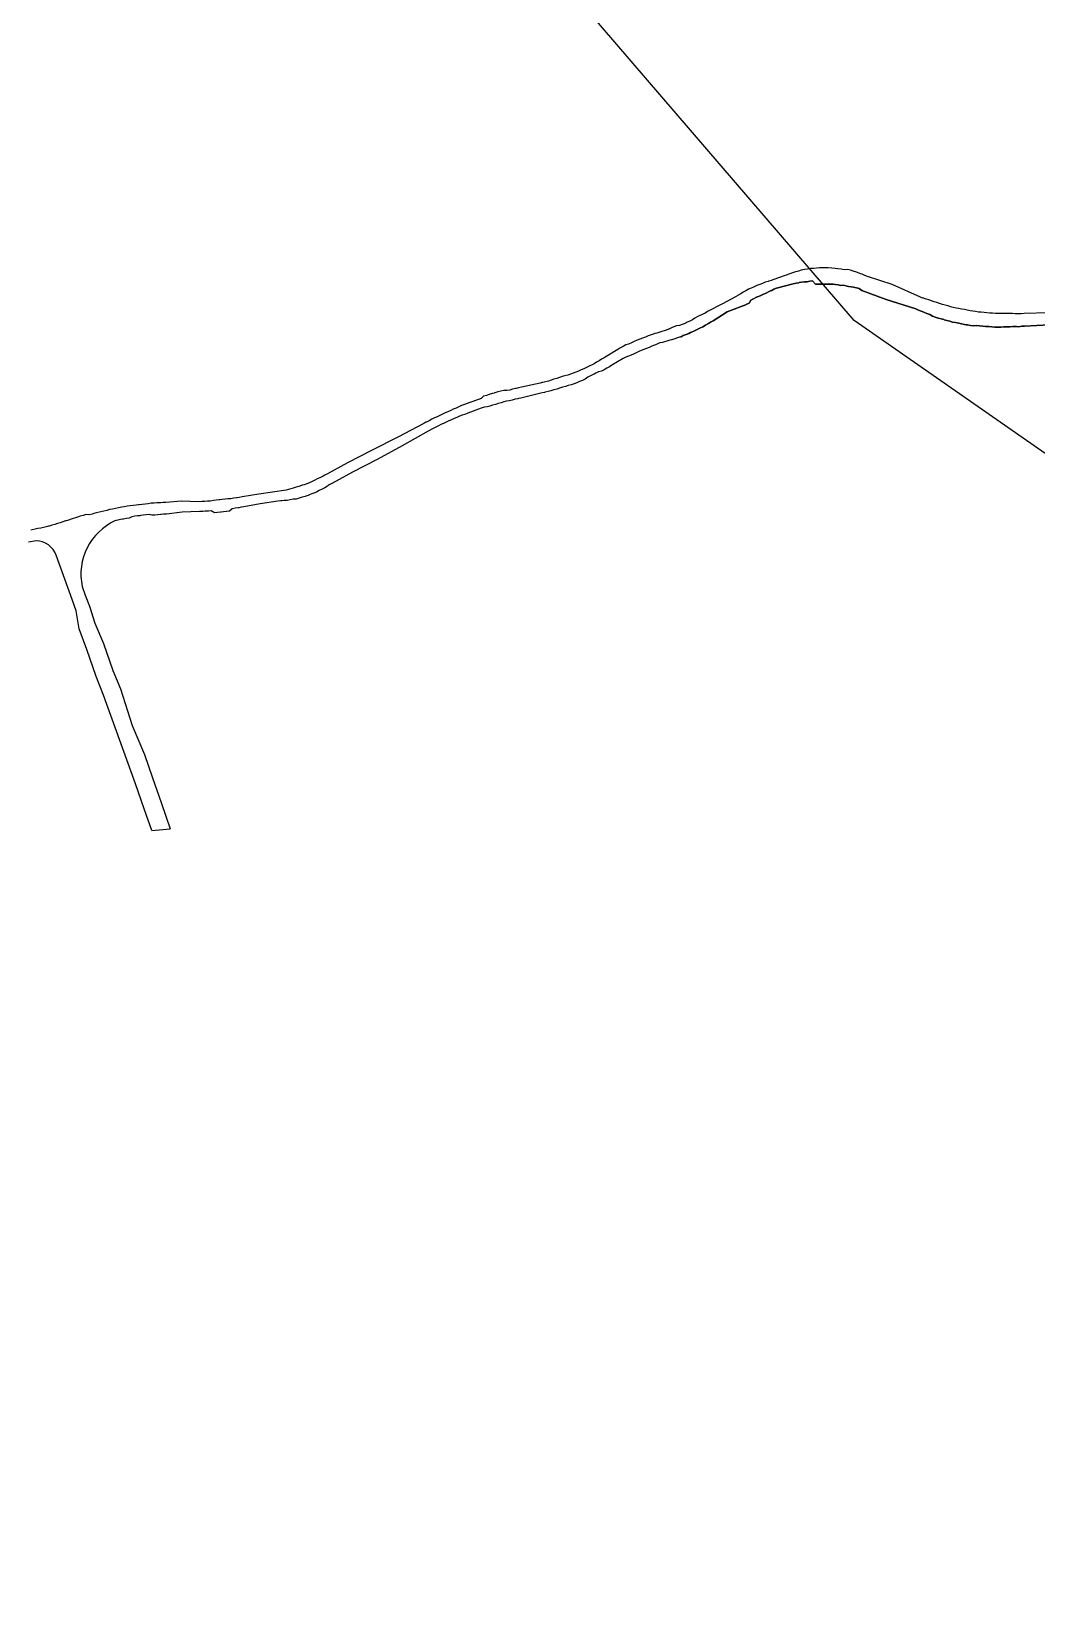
# Model space of a CAD drawing. Extents: x 543427 to 1094619, y 1843191 to 3687312.
# Drawn here: x 1093256 to 1093939, y 3684288 to 3685354 of the extents above; entities that cross this region are included whole.
import ezdxf

# ---------------------------------------------------------------- set-up
doc = ezdxf.new("R2010")
doc.units = 0
for name, color, linetype in [('GPMB', 7, 'Continuous'), ('Level 50', 7, 'Continuous'), ('SanNen', 7, 'Continuous'), ('Tuyen 6 Duongbao 3D', 7, 'Continuous')]:
    doc.layers.add(name, color=color, linetype=linetype)

# ---------------------------------------------------------------- blocks, each defined once
blk = doc.blocks.new('1')
at = {"layer": 'GPMB'}
for p, q in [((5481.571, 18422.414), (5481.551, 18422.409)), ((5481.571, 18422.414), (5481.551, 18422.409)), ((5481.592, 18422.419), (5481.571, 18422.414)), ((5481.592, 18422.419), (5481.571, 18422.414)), ((5481.612, 18422.423), (5481.592, 18422.419)), ((5481.612, 18422.423), (5481.592, 18422.419)), ((5481.633, 18422.426), (5481.612, 18422.423)), ((5481.633, 18422.426), (5481.612, 18422.423)), ((5481.654, 18422.427), (5481.633, 18422.426)), ((5481.654, 18422.427), (5481.633, 18422.426)), ((5481.675, 18422.429), (5481.654, 18422.427)), ((5481.675, 18422.429), (5481.654, 18422.427)), ((5481.695, 18422.43), (5481.675, 18422.429)), ((5481.695, 18422.43), (5481.675, 18422.429)), ((5481.716, 18422.431), (5481.695, 18422.43)), ((5481.716, 18422.431), (5481.695, 18422.43)), ((5481.737, 18422.43), (5481.716, 18422.431)), ((5481.737, 18422.43), (5481.716, 18422.431)), ((5481.754, 18422.43), (5481.737, 18422.43)), ((5481.754, 18422.43), (5481.737, 18422.43)), ((5481.779, 18422.429), (5481.754, 18422.43)), ((5481.754, 18422.43), (5481.754, 18422.43)), ((5481.779, 18422.429), (5481.754, 18422.43)), ((5481.754, 18422.43), (5481.754, 18422.43)), ((5481.8, 18422.427), (5481.779, 18422.429)), ((5481.8, 18422.427), (5481.779, 18422.429)), ((5481.82, 18422.425), (5481.8, 18422.427)), ((5481.82, 18422.425), (5481.8, 18422.427)), ((5481.841, 18422.422), (5481.82, 18422.425)), ((5481.841, 18422.422), (5481.82, 18422.425)), ((5481.862, 18422.418), (5481.841, 18422.422)), ((5481.862, 18422.418), (5481.841, 18422.422)), ((5481.884, 18422.419), (5481.862, 18422.418)), ((5481.884, 18422.419), (5481.862, 18422.418)), ((5481.904, 18422.414), (5481.884, 18422.419)), ((5481.904, 18422.414), (5481.884, 18422.419)), ((5481.924, 18422.409), (5481.904, 18422.414)), ((5481.924, 18422.409), (5481.904, 18422.414)), ((5481.269, 18422.31), (5481.25, 18422.302)), ((5481.269, 18422.31), (5481.25, 18422.302)), ((5481.288, 18422.318), (5481.269, 18422.31)), ((5481.288, 18422.318), (5481.269, 18422.31)), ((5481.307, 18422.325), (5481.288, 18422.318)), ((5481.307, 18422.325), (5481.288, 18422.318)), ((5481.326, 18422.333), (5481.307, 18422.325)), ((5481.326, 18422.333), (5481.307, 18422.325)), ((5481.346, 18422.339), (5481.326, 18422.333)), ((5481.346, 18422.339), (5481.326, 18422.333)), ((5481.351, 18422.341), (5481.346, 18422.339)), ((5481.351, 18422.341), (5481.346, 18422.339)), ((5481.365, 18422.346), (5481.351, 18422.341)), ((5481.365, 18422.346), (5481.351, 18422.341)), ((5481.384, 18422.352), (5481.365, 18422.346)), ((5481.384, 18422.352), (5481.365, 18422.346)), ((5481.493, 18422.39), (5481.384, 18422.352)), ((5481.493, 18422.39), (5481.384, 18422.352)), ((5481.403, 18422.293), (5481.515, 18422.323)), ((5481.403, 18422.293), (5481.515, 18422.323)), ((5481.515, 18422.323), (5481.403, 18422.293)), ((5481.512, 18422.397), (5481.493, 18422.39)), ((5481.512, 18422.397), (5481.493, 18422.39)), ((5481.531, 18422.403), (5481.512, 18422.397)), ((5481.531, 18422.403), (5481.512, 18422.397)), ((5481.515, 18422.323), (5481.535, 18422.327)), ((5481.515, 18422.323), (5481.535, 18422.327)), ((5481.535, 18422.327), (5481.515, 18422.323)), ((5481.534, 18422.404), (5481.531, 18422.403)), ((5481.534, 18422.404), (5481.531, 18422.403)), ((5481.551, 18422.409), (5481.534, 18422.404)), ((5481.551, 18422.409), (5481.534, 18422.404)), ((5481.535, 18422.327), (5481.554, 18422.33)), ((5481.535, 18422.327), (5481.554, 18422.33)), ((5481.554, 18422.33), (5481.535, 18422.327)), ((5481.554, 18422.33), (5481.557, 18422.331)), ((5481.554, 18422.33), (5481.557, 18422.331)), ((5481.557, 18422.331), (5481.554, 18422.33)), ((5481.557, 18422.331), (5481.573, 18422.333)), ((5481.557, 18422.331), (5481.573, 18422.333)), ((5481.573, 18422.333), (5481.557, 18422.331)), ((5481.573, 18422.333), (5481.592, 18422.335)), ((5481.573, 18422.333), (5481.592, 18422.335)), ((5481.592, 18422.335), (5481.573, 18422.333)), ((5481.592, 18422.335), (5481.61, 18422.337)), ((5481.592, 18422.335), (5481.61, 18422.337)), ((5481.61, 18422.337), (5481.592, 18422.335)), ((5481.61, 18422.337), (5481.628, 18422.34)), ((5481.61, 18422.337), (5481.628, 18422.34)), ((5481.628, 18422.34), (5481.61, 18422.337)), ((5481.628, 18422.34), (5481.646, 18422.343)), ((5481.628, 18422.34), (5481.646, 18422.343)), ((5481.646, 18422.343), (5481.628, 18422.34)), ((5481.646, 18422.343), (5481.667, 18422.319)), ((5481.646, 18422.343), (5481.667, 18422.319)), ((5481.667, 18422.319), (5481.646, 18422.343)), ((5481.667, 18422.319), (5481.684, 18422.32)), ((5481.667, 18422.319), (5481.684, 18422.32)), ((5481.684, 18422.32), (5481.667, 18422.319)), ((5481.684, 18422.32), (5481.701, 18422.321)), ((5481.684, 18422.32), (5481.701, 18422.321)), ((5481.701, 18422.321), (5481.684, 18422.32)), ((5481.701, 18422.321), (5481.718, 18422.321)), ((5481.701, 18422.321), (5481.718, 18422.321)), ((5481.718, 18422.321), (5481.701, 18422.321)), ((5481.718, 18422.321), (5481.736, 18422.321)), ((5481.718, 18422.321), (5481.736, 18422.321)), ((5481.736, 18422.321), (5481.718, 18422.321)), ((5481.736, 18422.321), (5481.75, 18422.321)), ((5481.736, 18422.321), (5481.75, 18422.321)), ((5481.75, 18422.321), (5481.736, 18422.321)), ((5481.75, 18422.321), (5481.753, 18422.321)), ((5481.75, 18422.321), (5481.753, 18422.321)), ((5481.753, 18422.321), (5481.75, 18422.321)), ((5481.753, 18422.321), (5481.77, 18422.32)), ((5481.753, 18422.321), (5481.77, 18422.32)), ((5481.77, 18422.32), (5481.753, 18422.321)), ((5481.77, 18422.32), (5481.787, 18422.319)), ((5481.77, 18422.32), (5481.787, 18422.319)), ((5481.787, 18422.319), (5481.77, 18422.32)), ((5481.787, 18422.319), (5481.804, 18422.317)), ((5481.787, 18422.319), (5481.804, 18422.317)), ((5481.804, 18422.317), (5481.787, 18422.319)), ((5481.804, 18422.317), (5481.822, 18422.315)), ((5481.804, 18422.317), (5481.822, 18422.315)), ((5481.822, 18422.315), (5481.804, 18422.317)), ((5481.822, 18422.315), (5481.839, 18422.312)), ((5481.822, 18422.315), (5481.839, 18422.312)), ((5481.839, 18422.312), (5481.822, 18422.315)), ((5481.839, 18422.312), (5481.857, 18422.314)), ((5481.839, 18422.312), (5481.857, 18422.314)), ((5481.857, 18422.314), (5481.839, 18422.312)), ((5481.857, 18422.314), (5481.874, 18422.309)), ((5481.857, 18422.314), (5481.874, 18422.309)), ((5481.874, 18422.309), (5481.857, 18422.314)), ((5481.874, 18422.309), (5481.891, 18422.305)), ((5481.874, 18422.309), (5481.891, 18422.305)), ((5481.891, 18422.305), (5481.874, 18422.309)), ((5481.945, 18422.402), (5481.924, 18422.409)), ((5481.945, 18422.402), (5481.924, 18422.409)), ((5481.965, 18422.395), (5481.945, 18422.402)), ((5481.965, 18422.395), (5481.945, 18422.402)), ((5481.974, 18422.391), (5481.965, 18422.395)), ((5481.974, 18422.391), (5481.965, 18422.395)), ((5481.984, 18422.387), (5481.974, 18422.391)), ((5481.984, 18422.387), (5481.974, 18422.391)), ((5482.002, 18422.38), (5481.984, 18422.387)), ((5482.002, 18422.38), (5481.984, 18422.387)), ((5482.021, 18422.372), (5482.002, 18422.38)), ((5482.021, 18422.372), (5482.002, 18422.38)), ((5482.189, 18422.318), (5482.021, 18422.372)), ((5482.189, 18422.318), (5482.021, 18422.372)), ((5482.381, 18422.231), (5482.189, 18422.318)), ((5482.381, 18422.231), (5482.189, 18422.318)), ((5481.124, 18422.235), (5481.035, 18422.187)), ((5481.124, 18422.235), (5481.035, 18422.187)), ((5481.139, 18422.243), (5481.124, 18422.235)), ((5481.139, 18422.243), (5481.124, 18422.235)), ((5481.141, 18422.245), (5481.139, 18422.243)), ((5481.141, 18422.245), (5481.139, 18422.243)), ((5481.159, 18422.255), (5481.141, 18422.245)), ((5481.159, 18422.255), (5481.141, 18422.245)), ((5481.177, 18422.265), (5481.159, 18422.255)), ((5481.177, 18422.265), (5481.159, 18422.255)), ((5481.195, 18422.275), (5481.177, 18422.265)), ((5481.195, 18422.275), (5481.177, 18422.265)), ((5481.213, 18422.285), (5481.195, 18422.275)), ((5481.213, 18422.285), (5481.195, 18422.275)), ((5481.231, 18422.294), (5481.213, 18422.285)), ((5481.231, 18422.294), (5481.213, 18422.285)), ((5481.217, 18422.192), (5481.228, 18422.212)), ((5481.217, 18422.192), (5481.228, 18422.212)), ((5481.228, 18422.212), (5481.217, 18422.192)), ((5481.228, 18422.212), (5481.245, 18422.221)), ((5481.228, 18422.212), (5481.245, 18422.221)), ((5481.245, 18422.221), (5481.228, 18422.212)), ((5481.242, 18422.298), (5481.231, 18422.294)), ((5481.242, 18422.298), (5481.231, 18422.294)), ((5481.25, 18422.302), (5481.242, 18422.298)), ((5481.25, 18422.302), (5481.242, 18422.298)), ((5481.245, 18422.221), (5481.262, 18422.229)), ((5481.245, 18422.221), (5481.262, 18422.229)), ((5481.262, 18422.229), (5481.245, 18422.221)), ((5481.262, 18422.229), (5481.272, 18422.233)), ((5481.262, 18422.229), (5481.272, 18422.233)), ((5481.272, 18422.233), (5481.262, 18422.229)), ((5481.272, 18422.233), (5481.279, 18422.237)), ((5481.272, 18422.233), (5481.279, 18422.237)), ((5481.279, 18422.237), (5481.272, 18422.233)), ((5481.279, 18422.237), (5481.297, 18422.244)), ((5481.279, 18422.237), (5481.297, 18422.244)), ((5481.297, 18422.244), (5481.279, 18422.237)), ((5481.297, 18422.244), (5481.314, 18422.252)), ((5481.297, 18422.244), (5481.314, 18422.252)), ((5481.314, 18422.252), (5481.297, 18422.244)), ((5481.314, 18422.252), (5481.331, 18422.26)), ((5481.314, 18422.252), (5481.331, 18422.26)), ((5481.331, 18422.26), (5481.314, 18422.252)), ((5481.331, 18422.26), (5481.349, 18422.268)), ((5481.331, 18422.26), (5481.349, 18422.268)), ((5481.349, 18422.268), (5481.331, 18422.26)), ((5481.349, 18422.268), (5481.367, 18422.276)), ((5481.349, 18422.268), (5481.367, 18422.276)), ((5481.367, 18422.276), (5481.349, 18422.268)), ((5481.367, 18422.276), (5481.371, 18422.278)), ((5481.367, 18422.276), (5481.371, 18422.278)), ((5481.371, 18422.278), (5481.367, 18422.276)), ((5481.371, 18422.278), (5481.385, 18422.285)), ((5481.371, 18422.278), (5481.385, 18422.285)), ((5481.385, 18422.285), (5481.371, 18422.278)), ((5481.385, 18422.285), (5481.403, 18422.293)), ((5481.385, 18422.285), (5481.403, 18422.293)), ((5481.403, 18422.293), (5481.385, 18422.285)), ((5481.891, 18422.305), (5481.909, 18422.302)), ((5481.891, 18422.305), (5481.909, 18422.302)), ((5481.909, 18422.302), (5481.891, 18422.305)), ((5481.909, 18422.302), (5481.926, 18422.299)), ((5481.909, 18422.302), (5481.926, 18422.299)), ((5481.926, 18422.299), (5481.909, 18422.302)), ((5481.926, 18422.299), (5481.935, 18422.298)), ((5481.926, 18422.299), (5481.935, 18422.298)), ((5481.935, 18422.298), (5481.926, 18422.299)), ((5481.935, 18422.298), (5481.945, 18422.295)), ((5481.935, 18422.298), (5481.945, 18422.295)), ((5481.945, 18422.295), (5481.935, 18422.298)), ((5481.945, 18422.295), (5481.965, 18422.29)), ((5481.945, 18422.295), (5481.965, 18422.29)), ((5481.965, 18422.29), (5481.945, 18422.295)), ((5481.965, 18422.29), (5481.981, 18422.278)), ((5481.965, 18422.29), (5481.981, 18422.278)), ((5481.981, 18422.278), (5481.965, 18422.29)), ((5481.981, 18422.278), (5482.147, 18422.217)), ((5481.981, 18422.278), (5482.147, 18422.217)), ((5482.147, 18422.217), (5481.981, 18422.278)), ((5482.147, 18422.217), (5482.348, 18422.152)), ((5482.147, 18422.217), (5482.348, 18422.152)), ((5482.348, 18422.152), (5482.147, 18422.217)), ((5482.396, 18422.226), (5482.381, 18422.231)), ((5482.396, 18422.226), (5482.381, 18422.231)), ((5482.4, 18422.225), (5482.396, 18422.226)), ((5482.4, 18422.225), (5482.396, 18422.226)), ((5482.418, 18422.219), (5482.4, 18422.225)), ((5482.418, 18422.219), (5482.4, 18422.225)), ((5482.437, 18422.213), (5482.418, 18422.219)), ((5482.437, 18422.213), (5482.418, 18422.219)), ((5482.455, 18422.206), (5482.437, 18422.213)), ((5482.455, 18422.206), (5482.437, 18422.213)), ((5482.473, 18422.199), (5482.455, 18422.206)), ((5482.473, 18422.199), (5482.455, 18422.206)), ((5480.864, 18422.099), (5480.847, 18422.09)), ((5480.864, 18422.099), (5480.847, 18422.09)), ((5480.881, 18422.107), (5480.864, 18422.099)), ((5480.881, 18422.107), (5480.864, 18422.099)), ((5480.899, 18422.115), (5480.881, 18422.107)), ((5480.899, 18422.115), (5480.881, 18422.107)), ((5480.903, 18422.117), (5480.899, 18422.115)), ((5480.903, 18422.117), (5480.899, 18422.115)), ((5480.917, 18422.123), (5480.903, 18422.117)), ((5480.917, 18422.123), (5480.903, 18422.117)), ((5480.933, 18422.135), (5480.917, 18422.123)), ((5480.933, 18422.135), (5480.917, 18422.123)), ((5481.035, 18422.187), (5480.933, 18422.135)), ((5481.035, 18422.187), (5480.933, 18422.135)), ((5480.971, 18422.072), (5481.068, 18422.132)), ((5480.971, 18422.072), (5481.068, 18422.132)), ((5481.068, 18422.132), (5480.971, 18422.072)), ((5481.068, 18422.132), (5481.163, 18422.169)), ((5481.068, 18422.132), (5481.163, 18422.169)), ((5481.163, 18422.169), (5481.068, 18422.132)), ((5481.163, 18422.169), (5481.18, 18422.175)), ((5481.163, 18422.169), (5481.18, 18422.175)), ((5481.18, 18422.175), (5481.163, 18422.169)), ((5481.18, 18422.175), (5481.182, 18422.176)), ((5481.18, 18422.175), (5481.182, 18422.176)), ((5481.182, 18422.176), (5481.18, 18422.175)), ((5481.182, 18422.176), (5481.2, 18422.184)), ((5481.182, 18422.176), (5481.2, 18422.184)), ((5481.2, 18422.184), (5481.182, 18422.176)), ((5481.2, 18422.184), (5481.217, 18422.192)), ((5481.2, 18422.184), (5481.217, 18422.192)), ((5481.217, 18422.192), (5481.2, 18422.184)), ((5482.348, 18422.152), (5482.362, 18422.146)), ((5482.348, 18422.152), (5482.362, 18422.146)), ((5482.362, 18422.146), (5482.348, 18422.152)), ((5482.362, 18422.146), (5482.366, 18422.144)), ((5482.362, 18422.146), (5482.366, 18422.144)), ((5482.366, 18422.144), (5482.362, 18422.146)), ((5482.366, 18422.144), (5482.385, 18422.136)), ((5482.366, 18422.144), (5482.385, 18422.136)), ((5482.385, 18422.136), (5482.366, 18422.144)), ((5482.385, 18422.136), (5482.404, 18422.129)), ((5482.385, 18422.136), (5482.404, 18422.129)), ((5482.404, 18422.129), (5482.385, 18422.136)), ((5482.404, 18422.129), (5482.424, 18422.121)), ((5482.404, 18422.129), (5482.424, 18422.121)), ((5482.424, 18422.121), (5482.404, 18422.129)), ((5482.424, 18422.121), (5482.443, 18422.114)), ((5482.424, 18422.121), (5482.443, 18422.114)), ((5482.443, 18422.114), (5482.424, 18422.121)), ((5482.443, 18422.114), (5482.461, 18422.103)), ((5482.443, 18422.114), (5482.461, 18422.103)), ((5482.461, 18422.103), (5482.443, 18422.114)), ((5482.461, 18422.103), (5482.48, 18422.097)), ((5482.461, 18422.103), (5482.48, 18422.097)), ((5482.48, 18422.097), (5482.461, 18422.103)), ((5482.492, 18422.195), (5482.473, 18422.199)), ((5482.492, 18422.195), (5482.473, 18422.199)), ((5482.48, 18422.097), (5482.5, 18422.09)), ((5482.48, 18422.097), (5482.5, 18422.09)), ((5482.5, 18422.09), (5482.48, 18422.097)), ((5482.51, 18422.189), (5482.492, 18422.195)), ((5482.51, 18422.189), (5482.492, 18422.195)), ((5482.529, 18422.183), (5482.51, 18422.189)), ((5482.529, 18422.183), (5482.51, 18422.189)), ((5482.547, 18422.178), (5482.529, 18422.183)), ((5482.547, 18422.178), (5482.529, 18422.183)), ((5482.566, 18422.172), (5482.547, 18422.178)), ((5482.566, 18422.172), (5482.547, 18422.178)), ((5482.568, 18422.172), (5482.566, 18422.172)), ((5482.568, 18422.172), (5482.566, 18422.172)), ((5482.584, 18422.167), (5482.568, 18422.172)), ((5482.584, 18422.167), (5482.568, 18422.172)), ((5482.603, 18422.162), (5482.584, 18422.167)), ((5482.603, 18422.162), (5482.584, 18422.167)), ((5482.622, 18422.158), (5482.603, 18422.162)), ((5482.622, 18422.158), (5482.603, 18422.162)), ((5482.641, 18422.155), (5482.622, 18422.158)), ((5482.641, 18422.155), (5482.622, 18422.158)), ((5482.66, 18422.151), (5482.641, 18422.155)), ((5482.66, 18422.151), (5482.641, 18422.155)), ((5482.679, 18422.147), (5482.66, 18422.151)), ((5482.679, 18422.147), (5482.66, 18422.151)), ((5482.698, 18422.143), (5482.679, 18422.147)), ((5482.698, 18422.143), (5482.679, 18422.147)), ((5482.708, 18422.141), (5482.698, 18422.143)), ((5482.708, 18422.141), (5482.698, 18422.143)), ((5482.717, 18422.14), (5482.708, 18422.141)), ((5482.717, 18422.14), (5482.708, 18422.141)), ((5482.736, 18422.137), (5482.717, 18422.14)), ((5482.736, 18422.137), (5482.717, 18422.14)), ((5482.755, 18422.134), (5482.736, 18422.137)), ((5482.755, 18422.134), (5482.736, 18422.137)), ((5482.774, 18422.131), (5482.755, 18422.134)), ((5482.774, 18422.131), (5482.755, 18422.134)), ((5482.793, 18422.129), (5482.774, 18422.131)), ((5482.793, 18422.129), (5482.774, 18422.131)), ((5482.812, 18422.127), (5482.793, 18422.129)), ((5482.812, 18422.127), (5482.793, 18422.129)), ((5482.83, 18422.125), (5482.812, 18422.127)), ((5482.83, 18422.125), (5482.812, 18422.127)), ((5482.831, 18422.125), (5482.83, 18422.125)), ((5482.831, 18422.125), (5482.83, 18422.125)), ((5482.851, 18422.123), (5482.831, 18422.125)), ((5482.851, 18422.123), (5482.831, 18422.125)), ((5482.87, 18422.122), (5482.851, 18422.123)), ((5482.87, 18422.122), (5482.851, 18422.123)), ((5482.889, 18422.121), (5482.87, 18422.122)), ((5482.889, 18422.121), (5482.87, 18422.122)), ((5482.908, 18422.12), (5482.889, 18422.121)), ((5482.908, 18422.12), (5482.889, 18422.121)), ((5482.928, 18422.12), (5482.908, 18422.12)), ((5482.928, 18422.12), (5482.908, 18422.12)), ((5482.947, 18422.121), (5482.928, 18422.12)), ((5482.947, 18422.121), (5482.928, 18422.12)), ((5482.966, 18422.121), (5482.947, 18422.121)), ((5482.966, 18422.121), (5482.947, 18422.121)), ((5482.986, 18422.121), (5482.966, 18422.121)), ((5482.986, 18422.121), (5482.966, 18422.121)), ((5483.005, 18422.12), (5482.986, 18422.121)), ((5483.005, 18422.12), (5482.986, 18422.121)), ((5483.024, 18422.119), (5483.005, 18422.12)), ((5483.024, 18422.119), (5483.005, 18422.12)), ((5483.029, 18422.119), (5483.024, 18422.119)), ((5483.029, 18422.119), (5483.024, 18422.119)), ((5483.044, 18422.119), (5483.029, 18422.119)), ((5483.044, 18422.119), (5483.029, 18422.119)), ((5483.064, 18422.119), (5483.044, 18422.119)), ((5483.064, 18422.119), (5483.044, 18422.119)), ((5483.084, 18422.12), (5483.064, 18422.119)), ((5483.084, 18422.12), (5483.064, 18422.119)), ((5483.251, 18422.126), (5483.084, 18422.12)), ((5483.251, 18422.126), (5483.084, 18422.12)), ((5480.59, 18421.988), (5480.576, 18421.984)), ((5480.59, 18421.988), (5480.576, 18421.984)), ((5480.609, 18421.993), (5480.59, 18421.988)), ((5480.609, 18421.993), (5480.59, 18421.988)), ((5480.652, 18422.008), (5480.609, 18421.993)), ((5480.652, 18422.008), (5480.609, 18421.993)), ((5480.669, 18422.015), (5480.652, 18422.008)), ((5480.669, 18422.015), (5480.652, 18422.008)), ((5480.67, 18422.015), (5480.669, 18422.015)), ((5480.67, 18422.015), (5480.669, 18422.015)), ((5480.688, 18422.023), (5480.67, 18422.015)), ((5480.688, 18422.023), (5480.67, 18422.015)), ((5480.706, 18422.03), (5480.688, 18422.023)), ((5480.706, 18422.03), (5480.688, 18422.023)), ((5480.724, 18422.036), (5480.706, 18422.03)), ((5480.724, 18422.036), (5480.706, 18422.03)), ((5480.743, 18422.04), (5480.724, 18422.036)), ((5480.743, 18422.04), (5480.724, 18422.036)), ((5480.761, 18422.047), (5480.743, 18422.04)), ((5480.761, 18422.047), (5480.743, 18422.04)), ((5480.779, 18422.054), (5480.761, 18422.047)), ((5480.779, 18422.054), (5480.761, 18422.047)), ((5480.789, 18422.058), (5480.779, 18422.054)), ((5480.789, 18422.058), (5480.779, 18422.054)), ((5480.796, 18422.061), (5480.789, 18422.058)), ((5480.796, 18422.061), (5480.789, 18422.058)), ((5480.814, 18422.069), (5480.796, 18422.061)), ((5480.814, 18422.069), (5480.796, 18422.061)), ((5480.807, 18421.986), (5480.818, 18421.991)), ((5480.807, 18421.986), (5480.818, 18421.991)), ((5480.818, 18421.991), (5480.807, 18421.986)), ((5480.831, 18422.078), (5480.814, 18422.069)), ((5480.831, 18422.078), (5480.814, 18422.069)), ((5480.818, 18421.991), (5480.826, 18421.994)), ((5480.818, 18421.991), (5480.826, 18421.994)), ((5480.826, 18421.994), (5480.818, 18421.991)), ((5480.826, 18421.994), (5480.845, 18422.003)), ((5480.826, 18421.994), (5480.845, 18422.003)), ((5480.845, 18422.003), (5480.826, 18421.994)), ((5480.847, 18422.09), (5480.831, 18422.078)), ((5480.847, 18422.09), (5480.831, 18422.078)), ((5480.845, 18422.003), (5480.864, 18422.012)), ((5480.845, 18422.003), (5480.864, 18422.012)), ((5480.864, 18422.012), (5480.845, 18422.003)), ((5480.864, 18422.012), (5480.882, 18422.021)), ((5480.864, 18422.012), (5480.882, 18422.021)), ((5480.882, 18422.021), (5480.864, 18422.012)), ((5480.882, 18422.021), (5480.901, 18422.03)), ((5480.882, 18422.021), (5480.901, 18422.03)), ((5480.901, 18422.03), (5480.882, 18422.021)), ((5480.901, 18422.03), (5480.919, 18422.041)), ((5480.901, 18422.03), (5480.919, 18422.041)), ((5480.919, 18422.041), (5480.901, 18422.03)), ((5480.919, 18422.041), (5480.937, 18422.051)), ((5480.919, 18422.041), (5480.937, 18422.051)), ((5480.937, 18422.051), (5480.919, 18422.041)), ((5480.937, 18422.051), (5480.941, 18422.054)), ((5480.937, 18422.051), (5480.941, 18422.054)), ((5480.941, 18422.054), (5480.937, 18422.051)), ((5480.941, 18422.054), (5480.954, 18422.061)), ((5480.941, 18422.054), (5480.954, 18422.061)), ((5480.954, 18422.061), (5480.941, 18422.054)), ((5480.954, 18422.061), (5480.971, 18422.072)), ((5480.954, 18422.061), (5480.971, 18422.072)), ((5480.971, 18422.072), (5480.954, 18422.061)), ((5482.5, 18422.09), (5482.52, 18422.084)), ((5482.5, 18422.09), (5482.52, 18422.084)), ((5482.52, 18422.084), (5482.5, 18422.09)), ((5482.52, 18422.084), (5482.539, 18422.079)), ((5482.52, 18422.084), (5482.539, 18422.079)), ((5482.539, 18422.079), (5482.52, 18422.084)), ((5482.539, 18422.079), (5482.541, 18422.078)), ((5482.539, 18422.079), (5482.541, 18422.078)), ((5482.541, 18422.078), (5482.539, 18422.079)), ((5482.541, 18422.078), (5482.559, 18422.073)), ((5482.541, 18422.078), (5482.559, 18422.073)), ((5482.559, 18422.073), (5482.541, 18422.078)), ((5482.559, 18422.073), (5482.579, 18422.068)), ((5482.559, 18422.073), (5482.579, 18422.068)), ((5482.579, 18422.068), (5482.559, 18422.073)), ((5482.579, 18422.068), (5482.599, 18422.063)), ((5482.579, 18422.068), (5482.599, 18422.063)), ((5482.599, 18422.063), (5482.579, 18422.068)), ((5482.599, 18422.063), (5482.619, 18422.059)), ((5482.599, 18422.063), (5482.619, 18422.059)), ((5482.619, 18422.059), (5482.599, 18422.063)), ((5482.619, 18422.059), (5482.64, 18422.055)), ((5482.619, 18422.059), (5482.64, 18422.055)), ((5482.64, 18422.055), (5482.619, 18422.059)), ((5482.64, 18422.055), (5482.66, 18422.051)), ((5482.64, 18422.055), (5482.66, 18422.051)), ((5482.66, 18422.051), (5482.64, 18422.055)), ((5482.66, 18422.051), (5482.68, 18422.047)), ((5482.66, 18422.051), (5482.68, 18422.047)), ((5482.68, 18422.047), (5482.66, 18422.051)), ((5482.68, 18422.047), (5482.691, 18422.045)), ((5482.68, 18422.047), (5482.691, 18422.045)), ((5482.691, 18422.045), (5482.68, 18422.047)), ((5482.691, 18422.045), (5482.7, 18422.043)), ((5482.691, 18422.045), (5482.7, 18422.043)), ((5482.7, 18422.043), (5482.691, 18422.045)), ((5482.7, 18422.043), (5482.721, 18422.04)), ((5482.7, 18422.043), (5482.721, 18422.04)), ((5482.721, 18422.04), (5482.7, 18422.043)), ((5482.721, 18422.04), (5482.741, 18422.037)), ((5482.721, 18422.04), (5482.741, 18422.037)), ((5482.741, 18422.037), (5482.721, 18422.04)), ((5482.741, 18422.037), (5482.762, 18422.04)), ((5482.741, 18422.037), (5482.762, 18422.04)), ((5482.762, 18422.04), (5482.741, 18422.037)), ((5482.762, 18422.04), (5482.782, 18422.038)), ((5482.762, 18422.04), (5482.782, 18422.038)), ((5482.782, 18422.038), (5482.762, 18422.04)), ((5482.782, 18422.038), (5482.803, 18422.035)), ((5482.782, 18422.038), (5482.803, 18422.035)), ((5482.803, 18422.035), (5482.782, 18422.038)), ((5482.803, 18422.035), (5482.822, 18422.033)), ((5482.803, 18422.035), (5482.822, 18422.033)), ((5482.822, 18422.033), (5482.803, 18422.035)), ((5482.822, 18422.033), (5482.823, 18422.033)), ((5482.822, 18422.033), (5482.823, 18422.033)), ((5482.823, 18422.033), (5482.822, 18422.033)), ((5482.823, 18422.033), (5482.844, 18422.032)), ((5482.823, 18422.033), (5482.844, 18422.032)), ((5482.844, 18422.032), (5482.823, 18422.033)), ((5482.844, 18422.032), (5482.864, 18422.03)), ((5482.844, 18422.032), (5482.864, 18422.03)), ((5482.864, 18422.03), (5482.844, 18422.032)), ((5482.864, 18422.03), (5482.885, 18422.029)), ((5482.864, 18422.03), (5482.885, 18422.029)), ((5482.885, 18422.029), (5482.864, 18422.03)), ((5482.885, 18422.029), (5482.905, 18422.028)), ((5482.885, 18422.029), (5482.905, 18422.028)), ((5482.905, 18422.028), (5482.885, 18422.029)), ((5482.905, 18422.028), (5482.926, 18422.028)), ((5482.905, 18422.028), (5482.926, 18422.028)), ((5482.926, 18422.028), (5482.905, 18422.028)), ((5482.926, 18422.028), (5482.946, 18422.031)), ((5482.926, 18422.028), (5482.946, 18422.031)), ((5482.946, 18422.031), (5482.926, 18422.028)), ((5482.946, 18422.031), (5482.967, 18422.031)), ((5482.946, 18422.031), (5482.967, 18422.031)), ((5482.967, 18422.031), (5482.946, 18422.031)), ((5482.967, 18422.031), (5482.987, 18422.031)), ((5482.967, 18422.031), (5482.987, 18422.031)), ((5482.987, 18422.031), (5482.967, 18422.031)), ((5482.987, 18422.031), (5483.008, 18422.032)), ((5482.987, 18422.031), (5483.008, 18422.032)), ((5483.008, 18422.032), (5482.987, 18422.031)), ((5483.008, 18422.032), (5483.028, 18422.033)), ((5483.008, 18422.032), (5483.028, 18422.033)), ((5483.028, 18422.033), (5483.008, 18422.032)), ((5483.028, 18422.033), (5483.033, 18422.033)), ((5483.028, 18422.033), (5483.033, 18422.033)), ((5483.033, 18422.033), (5483.028, 18422.033)), ((5483.033, 18422.033), (5483.048, 18422.031)), ((5483.033, 18422.033), (5483.048, 18422.031)), ((5483.048, 18422.031), (5483.033, 18422.033)), ((5483.048, 18422.031), (5483.068, 18422.034)), ((5483.048, 18422.031), (5483.068, 18422.034)), ((5483.068, 18422.034), (5483.048, 18422.031)), ((5483.068, 18422.034), (5483.088, 18422.035)), ((5483.068, 18422.034), (5483.088, 18422.035)), ((5483.088, 18422.035), (5483.068, 18422.034)), ((5483.088, 18422.035), (5483.255, 18422.044)), ((5483.088, 18422.035), (5483.255, 18422.044)), ((5483.255, 18422.044), (5483.088, 18422.035)), ((5480.338, 18421.885), (5480.324, 18421.877)), ((5480.338, 18421.885), (5480.324, 18421.877)), ((5480.342, 18421.887), (5480.338, 18421.885)), ((5480.342, 18421.887), (5480.338, 18421.885)), ((5480.36, 18421.897), (5480.342, 18421.887)), ((5480.36, 18421.897), (5480.342, 18421.887)), ((5480.378, 18421.907), (5480.36, 18421.897)), ((5480.378, 18421.907), (5480.36, 18421.897)), ((5480.398, 18421.913), (5480.378, 18421.907)), ((5480.398, 18421.913), (5480.378, 18421.907)), ((5480.417, 18421.922), (5480.398, 18421.913)), ((5480.417, 18421.922), (5480.398, 18421.913)), ((5480.436, 18421.931), (5480.417, 18421.922)), ((5480.436, 18421.931), (5480.417, 18421.922)), ((5480.455, 18421.939), (5480.436, 18421.931)), ((5480.455, 18421.939), (5480.436, 18421.931)), ((5480.474, 18421.947), (5480.455, 18421.939)), ((5480.474, 18421.947), (5480.455, 18421.939)), ((5480.455, 18421.939), (5480.455, 18421.939)), ((5480.455, 18421.939), (5480.455, 18421.939)), ((5480.493, 18421.954), (5480.474, 18421.947)), ((5480.493, 18421.954), (5480.474, 18421.947)), ((5480.512, 18421.961), (5480.493, 18421.954)), ((5480.512, 18421.961), (5480.493, 18421.954)), ((5480.52, 18421.884), (5480.502, 18421.877)), ((5480.531, 18421.97), (5480.512, 18421.961)), ((5480.531, 18421.97), (5480.512, 18421.961)), ((5480.538, 18421.89), (5480.52, 18421.884)), ((5480.551, 18421.976), (5480.531, 18421.97)), ((5480.551, 18421.976), (5480.531, 18421.97)), ((5480.555, 18421.899), (5480.538, 18421.89)), ((5480.571, 18421.982), (5480.551, 18421.976)), ((5480.571, 18421.982), (5480.551, 18421.976)), ((5480.573, 18421.906), (5480.555, 18421.899)), ((5480.576, 18421.984), (5480.571, 18421.982)), ((5480.576, 18421.984), (5480.571, 18421.982)), ((5480.591, 18421.913), (5480.573, 18421.906)), ((5480.595, 18421.915), (5480.591, 18421.913)), ((5480.609, 18421.921), (5480.595, 18421.915)), ((5480.629, 18421.925), (5480.609, 18421.921)), ((5480.671, 18421.937), (5480.629, 18421.925)), ((5480.689, 18421.942), (5480.671, 18421.937)), ((5480.691, 18421.943), (5480.689, 18421.942)), ((5480.711, 18421.949), (5480.691, 18421.943)), ((5480.73, 18421.955), (5480.711, 18421.949)), ((5480.75, 18421.963), (5480.73, 18421.955)), ((5480.75, 18421.963), (5480.754, 18421.963)), ((5480.75, 18421.963), (5480.754, 18421.963)), ((5480.754, 18421.963), (5480.75, 18421.963)), ((5480.754, 18421.963), (5480.769, 18421.971)), ((5480.754, 18421.963), (5480.769, 18421.971)), ((5480.769, 18421.971), (5480.754, 18421.963)), ((5480.769, 18421.971), (5480.788, 18421.978)), ((5480.769, 18421.971), (5480.788, 18421.978)), ((5480.788, 18421.978), (5480.769, 18421.971)), ((5480.788, 18421.978), (5480.807, 18421.986)), ((5480.788, 18421.978), (5480.807, 18421.986)), ((5480.807, 18421.986), (5480.788, 18421.978)), ((5480.164, 18421.78), (5480.146, 18421.771)), ((5480.164, 18421.78), (5480.146, 18421.771)), ((5480.18, 18421.791), (5480.164, 18421.78)), ((5480.18, 18421.791), (5480.164, 18421.78)), ((5480.197, 18421.8), (5480.18, 18421.791)), ((5480.197, 18421.8), (5480.18, 18421.791)), ((5480.214, 18421.81), (5480.197, 18421.8)), ((5480.214, 18421.81), (5480.197, 18421.8)), ((5480.219, 18421.812), (5480.214, 18421.81)), ((5480.219, 18421.812), (5480.214, 18421.81)), ((5480.232, 18421.82), (5480.219, 18421.812)), ((5480.232, 18421.82), (5480.219, 18421.812)), ((5480.249, 18421.83), (5480.232, 18421.82)), ((5480.249, 18421.83), (5480.232, 18421.82)), ((5480.324, 18421.877), (5480.249, 18421.83)), ((5480.324, 18421.877), (5480.249, 18421.83)), ((5480.36, 18421.816), (5480.284, 18421.769)), ((5480.374, 18421.822), (5480.36, 18421.816)), ((5480.378, 18421.824), (5480.374, 18421.822)), ((5480.396, 18421.831), (5480.378, 18421.824)), ((5480.414, 18421.839), (5480.396, 18421.831)), ((5480.432, 18421.845), (5480.414, 18421.839)), ((5480.449, 18421.854), (5480.432, 18421.845)), ((5480.467, 18421.862), (5480.449, 18421.854)), ((5480.484, 18421.869), (5480.467, 18421.862)), ((5480.502, 18421.877), (5480.484, 18421.87)), ((5480.484, 18421.87), (5480.484, 18421.869)), ((5479.872, 18421.669), (5479.853, 18421.662)), ((5479.872, 18421.669), (5479.853, 18421.662)), ((5479.89, 18421.675), (5479.872, 18421.669)), ((5479.89, 18421.675), (5479.872, 18421.669)), ((5479.909, 18421.68), (5479.89, 18421.675)), ((5479.909, 18421.68), (5479.89, 18421.675)), ((5479.928, 18421.686), (5479.909, 18421.68)), ((5479.928, 18421.686), (5479.909, 18421.68)), ((5479.946, 18421.692), (5479.928, 18421.686)), ((5479.946, 18421.692), (5479.928, 18421.686)), ((5479.928, 18421.686), (5479.928, 18421.686)), ((5479.928, 18421.686), (5479.928, 18421.686)), ((5479.965, 18421.698), (5479.946, 18421.692)), ((5479.965, 18421.698), (5479.946, 18421.692)), ((5479.985, 18421.701), (5479.965, 18421.698)), ((5479.985, 18421.701), (5479.965, 18421.698)), ((5480.003, 18421.708), (5479.985, 18421.701)), ((5480.003, 18421.708), (5479.985, 18421.701)), ((5480.021, 18421.715), (5480.003, 18421.708)), ((5480.021, 18421.715), (5480.003, 18421.708)), ((5480.039, 18421.722), (5480.021, 18421.715)), ((5480.039, 18421.722), (5480.021, 18421.715)), ((5480.021, 18421.715), (5480.021, 18421.715)), ((5480.021, 18421.715), (5480.021, 18421.715)), ((5480.057, 18421.73), (5480.039, 18421.722)), ((5480.057, 18421.73), (5480.039, 18421.722)), ((5480.075, 18421.738), (5480.057, 18421.73)), ((5480.075, 18421.738), (5480.057, 18421.73)), ((5480.093, 18421.746), (5480.075, 18421.738)), ((5480.093, 18421.746), (5480.075, 18421.738)), ((5480.103, 18421.675), (5480.084, 18421.667)), ((5480.111, 18421.754), (5480.093, 18421.746)), ((5480.111, 18421.754), (5480.093, 18421.746)), ((5480.12, 18421.688), (5480.103, 18421.675)), ((5480.129, 18421.763), (5480.111, 18421.754)), ((5480.129, 18421.763), (5480.111, 18421.754)), ((5480.138, 18421.697), (5480.12, 18421.688)), ((5480.135, 18421.766), (5480.129, 18421.763)), ((5480.135, 18421.766), (5480.129, 18421.763)), ((5480.146, 18421.771), (5480.135, 18421.766)), ((5480.146, 18421.771), (5480.135, 18421.766)), ((5480.157, 18421.706), (5480.138, 18421.697)), ((5480.163, 18421.709), (5480.157, 18421.706)), ((5480.175, 18421.715), (5480.163, 18421.709)), ((5480.193, 18421.724), (5480.175, 18421.715)), ((5480.213, 18421.729), (5480.193, 18421.724)), ((5480.231, 18421.739), (5480.213, 18421.729)), ((5480.249, 18421.749), (5480.231, 18421.739)), ((5480.254, 18421.752), (5480.249, 18421.749)), ((5480.267, 18421.759), (5480.254, 18421.752)), ((5480.284, 18421.769), (5480.267, 18421.759)), ((5479.432, 18421.565), (5479.412, 18421.559)), ((5479.432, 18421.565), (5479.412, 18421.559)), ((5479.451, 18421.571), (5479.432, 18421.565)), ((5479.451, 18421.571), (5479.432, 18421.565)), ((5479.471, 18421.577), (5479.451, 18421.571)), ((5479.471, 18421.577), (5479.451, 18421.571)), ((5479.484, 18421.581), (5479.471, 18421.577)), ((5479.484, 18421.581), (5479.471, 18421.577)), ((5479.49, 18421.583), (5479.484, 18421.581)), ((5479.49, 18421.583), (5479.484, 18421.581)), ((5479.51, 18421.588), (5479.49, 18421.583)), ((5479.51, 18421.588), (5479.49, 18421.583)), ((5479.529, 18421.594), (5479.51, 18421.588)), ((5479.529, 18421.594), (5479.51, 18421.588)), ((5479.549, 18421.599), (5479.529, 18421.594)), ((5479.549, 18421.599), (5479.529, 18421.594)), ((5479.571, 18421.597), (5479.549, 18421.599)), ((5479.571, 18421.597), (5479.549, 18421.599)), ((5479.59, 18421.601), (5479.571, 18421.597)), ((5479.59, 18421.601), (5479.571, 18421.597)), ((5479.61, 18421.606), (5479.59, 18421.601)), ((5479.61, 18421.606), (5479.59, 18421.601)), ((5479.63, 18421.611), (5479.61, 18421.606)), ((5479.63, 18421.611), (5479.61, 18421.606)), ((5479.635, 18421.612), (5479.63, 18421.611)), ((5479.635, 18421.612), (5479.63, 18421.611)), ((5479.649, 18421.615), (5479.635, 18421.612)), ((5479.649, 18421.615), (5479.635, 18421.612)), ((5479.669, 18421.62), (5479.649, 18421.615)), ((5479.669, 18421.62), (5479.649, 18421.615)), ((5479.796, 18421.648), (5479.669, 18421.62)), ((5479.796, 18421.648), (5479.669, 18421.62)), ((5479.811, 18421.582), (5479.684, 18421.551)), ((5479.811, 18421.652), (5479.796, 18421.648)), ((5479.811, 18421.652), (5479.796, 18421.648)), ((5479.815, 18421.653), (5479.811, 18421.652)), ((5479.815, 18421.653), (5479.811, 18421.652)), ((5479.826, 18421.585), (5479.811, 18421.582)), ((5479.834, 18421.657), (5479.815, 18421.653)), ((5479.834, 18421.657), (5479.815, 18421.653)), ((5479.831, 18421.586), (5479.826, 18421.585)), ((5479.851, 18421.591), (5479.831, 18421.586)), ((5479.853, 18421.662), (5479.834, 18421.657)), ((5479.853, 18421.662), (5479.834, 18421.657)), ((5479.87, 18421.596), (5479.851, 18421.591)), ((5479.89, 18421.602), (5479.87, 18421.596)), ((5479.91, 18421.608), (5479.89, 18421.602)), ((5479.929, 18421.613), (5479.91, 18421.608)), ((5479.949, 18421.62), (5479.929, 18421.613)), ((5479.968, 18421.626), (5479.949, 18421.62)), ((5479.949, 18421.62), (5479.949, 18421.62)), ((5479.988, 18421.632), (5479.968, 18421.626)), ((5480.008, 18421.637), (5479.988, 18421.632)), ((5480.027, 18421.644), (5480.008, 18421.637)), ((5480.046, 18421.651), (5480.027, 18421.644)), ((5480.047, 18421.651), (5480.046, 18421.651)), ((5480.065, 18421.659), (5480.047, 18421.651)), ((5480.084, 18421.667), (5480.065, 18421.659)), ((5479.174, 18421.456), (5479.17, 18421.454)), ((5479.174, 18421.456), (5479.17, 18421.454)), ((5479.189, 18421.462), (5479.174, 18421.456)), ((5479.189, 18421.462), (5479.174, 18421.456)), ((5479.207, 18421.471), (5479.189, 18421.462)), ((5479.207, 18421.471), (5479.189, 18421.462)), ((5479.226, 18421.478), (5479.207, 18421.471)), ((5479.226, 18421.478), (5479.207, 18421.471)), ((5479.245, 18421.486), (5479.226, 18421.478)), ((5479.245, 18421.486), (5479.226, 18421.478)), ((5479.263, 18421.495), (5479.245, 18421.486)), ((5479.263, 18421.495), (5479.245, 18421.486)), ((5479.282, 18421.502), (5479.263, 18421.495)), ((5479.282, 18421.502), (5479.263, 18421.495)), ((5479.301, 18421.509), (5479.282, 18421.502)), ((5479.301, 18421.509), (5479.282, 18421.502)), ((5479.32, 18421.516), (5479.301, 18421.509)), ((5479.32, 18421.516), (5479.301, 18421.509)), ((5479.339, 18421.523), (5479.32, 18421.517)), ((5479.339, 18421.523), (5479.32, 18421.517)), ((5479.32, 18421.517), (5479.32, 18421.516)), ((5479.32, 18421.517), (5479.32, 18421.516)), ((5479.342, 18421.458), (5479.323, 18421.451)), ((5479.358, 18421.53), (5479.339, 18421.523)), ((5479.358, 18421.53), (5479.339, 18421.523)), ((5479.36, 18421.464), (5479.342, 18421.458)), ((5479.342, 18421.458), (5479.342, 18421.458)), ((5479.377, 18421.537), (5479.358, 18421.53)), ((5479.377, 18421.537), (5479.358, 18421.53)), ((5479.379, 18421.471), (5479.36, 18421.464)), ((5479.396, 18421.543), (5479.377, 18421.537)), ((5479.396, 18421.543), (5479.377, 18421.537)), ((5479.397, 18421.477), (5479.379, 18421.471)), ((5479.412, 18421.559), (5479.396, 18421.543)), ((5479.412, 18421.559), (5479.396, 18421.543)), ((5479.416, 18421.484), (5479.397, 18421.477)), ((5479.436, 18421.486), (5479.416, 18421.484)), ((5479.455, 18421.492), (5479.436, 18421.486)), ((5479.474, 18421.498), (5479.455, 18421.492)), ((5479.493, 18421.503), (5479.474, 18421.498)), ((5479.506, 18421.507), (5479.493, 18421.503)), ((5479.512, 18421.509), (5479.506, 18421.507)), ((5479.531, 18421.514), (5479.512, 18421.509)), ((5479.55, 18421.52), (5479.531, 18421.514)), ((5479.569, 18421.525), (5479.55, 18421.52)), ((5479.588, 18421.528), (5479.569, 18421.525)), ((5479.607, 18421.533), (5479.588, 18421.528)), ((5479.626, 18421.538), (5479.607, 18421.533)), ((5479.645, 18421.542), (5479.626, 18421.538)), ((5479.65, 18421.544), (5479.645, 18421.542)), ((5479.665, 18421.547), (5479.65, 18421.544)), ((5479.684, 18421.551), (5479.665, 18421.547)), ((5479.007, 18421.375), (5478.829, 18421.281)), ((5479.007, 18421.375), (5478.829, 18421.281)), ((5479.02, 18421.384), (5479.007, 18421.375)), ((5479.02, 18421.384), (5479.007, 18421.375)), ((5479.024, 18421.384), (5479.02, 18421.384)), ((5479.024, 18421.384), (5479.02, 18421.384)), ((5479.042, 18421.393), (5479.024, 18421.384)), ((5479.042, 18421.393), (5479.024, 18421.384)), ((5479.06, 18421.403), (5479.042, 18421.393)), ((5479.06, 18421.403), (5479.042, 18421.393)), ((5479.078, 18421.412), (5479.06, 18421.403)), ((5479.078, 18421.412), (5479.06, 18421.403)), ((5479.088, 18421.348), (5479.07, 18421.339)), ((5479.097, 18421.42), (5479.078, 18421.412)), ((5479.097, 18421.42), (5479.078, 18421.412)), ((5479.106, 18421.357), (5479.088, 18421.348)), ((5479.115, 18421.429), (5479.097, 18421.42)), ((5479.115, 18421.429), (5479.097, 18421.42)), ((5479.123, 18421.366), (5479.106, 18421.357)), ((5479.133, 18421.438), (5479.115, 18421.429)), ((5479.133, 18421.438), (5479.115, 18421.429)), ((5479.141, 18421.374), (5479.123, 18421.366)), ((5479.152, 18421.446), (5479.133, 18421.438)), ((5479.152, 18421.446), (5479.133, 18421.438)), ((5479.159, 18421.383), (5479.141, 18421.374)), ((5479.17, 18421.454), (5479.152, 18421.446)), ((5479.17, 18421.454), (5479.152, 18421.446)), ((5479.177, 18421.391), (5479.159, 18421.383)), ((5479.195, 18421.399), (5479.177, 18421.391)), ((5479.199, 18421.401), (5479.195, 18421.399)), ((5479.213, 18421.407), (5479.199, 18421.401)), ((5479.231, 18421.415), (5479.213, 18421.407)), ((5479.25, 18421.423), (5479.231, 18421.415)), ((5479.268, 18421.43), (5479.25, 18421.423)), ((5479.286, 18421.436), (5479.268, 18421.43)), ((5479.305, 18421.444), (5479.286, 18421.436)), ((5479.323, 18421.451), (5479.305, 18421.444)), ((5478.829, 18421.281), (5478.656, 18421.193)), ((5478.829, 18421.281), (5478.656, 18421.193)), ((5479.035, 18421.321), (5478.86, 18421.222)), ((5479.049, 18421.328), (5479.035, 18421.321)), ((5479.053, 18421.33), (5479.049, 18421.328)), ((5479.07, 18421.339), (5479.053, 18421.33)), ((5478.656, 18421.193), (5478.487, 18421.107)), ((5478.656, 18421.193), (5478.487, 18421.107)), ((5478.86, 18421.222), (5478.689, 18421.129)), ((5478.353, 18421.032), (5478.335, 18421.023)), ((5478.353, 18421.032), (5478.335, 18421.023)), ((5478.487, 18421.107), (5478.353, 18421.032)), ((5478.487, 18421.107), (5478.353, 18421.032)), ((5478.521, 18421.044), (5478.387, 18420.968)), ((5478.689, 18421.129), (5478.521, 18421.044)), ((5478.071, 18420.922), (5477.886, 18420.893)), ((5478.071, 18420.922), (5477.886, 18420.893)), ((5478.12, 18420.935), (5478.071, 18420.922)), ((5478.12, 18420.935), (5478.071, 18420.922)), ((5478.139, 18420.941), (5478.12, 18420.935)), ((5478.139, 18420.941), (5478.12, 18420.935)), ((5478.157, 18420.946), (5478.139, 18420.941)), ((5478.157, 18420.946), (5478.139, 18420.941)), ((5478.176, 18420.952), (5478.157, 18420.946)), ((5478.176, 18420.952), (5478.157, 18420.946)), ((5478.181, 18420.954), (5478.176, 18420.952)), ((5478.181, 18420.954), (5478.176, 18420.952)), ((5478.194, 18420.958), (5478.181, 18420.954)), ((5478.194, 18420.958), (5478.181, 18420.954)), ((5478.212, 18420.965), (5478.194, 18420.958)), ((5478.212, 18420.965), (5478.194, 18420.958)), ((5478.231, 18420.972), (5478.212, 18420.965)), ((5478.231, 18420.972), (5478.212, 18420.965)), ((5478.248, 18420.979), (5478.231, 18420.972)), ((5478.248, 18420.979), (5478.231, 18420.972)), ((5478.266, 18420.989), (5478.248, 18420.979)), ((5478.266, 18420.989), (5478.248, 18420.979)), ((5478.283, 18420.997), (5478.266, 18420.989)), ((5478.283, 18420.997), (5478.266, 18420.989)), ((5478.301, 18421.005), (5478.283, 18420.997)), ((5478.301, 18421.005), (5478.283, 18420.997)), ((5478.315, 18420.928), (5478.296, 18420.92)), ((5478.318, 18421.014), (5478.301, 18421.005)), ((5478.318, 18421.014), (5478.301, 18421.005)), ((5478.334, 18420.938), (5478.315, 18420.928)), ((5478.322, 18421.016), (5478.318, 18421.014)), ((5478.322, 18421.016), (5478.318, 18421.014)), ((5478.335, 18421.023), (5478.322, 18421.016)), ((5478.335, 18421.023), (5478.322, 18421.016)), ((5478.352, 18420.949), (5478.334, 18420.938)), ((5478.356, 18420.952), (5478.352, 18420.949)), ((5478.369, 18420.96), (5478.356, 18420.952)), ((5478.387, 18420.968), (5478.369, 18420.96)), ((5477.033, 18420.817), (5477.012, 18420.814)), ((5477.033, 18420.817), (5477.012, 18420.814)), ((5477.053, 18420.82), (5477.033, 18420.817)), ((5477.053, 18420.82), (5477.033, 18420.817)), ((5477.068, 18420.821), (5477.053, 18420.82)), ((5477.068, 18420.821), (5477.053, 18420.82)), ((5477.073, 18420.822), (5477.068, 18420.821)), ((5477.073, 18420.822), (5477.068, 18420.821)), ((5477.093, 18420.824), (5477.073, 18420.822)), ((5477.093, 18420.824), (5477.073, 18420.822)), ((5477.113, 18420.826), (5477.093, 18420.824)), ((5477.113, 18420.826), (5477.093, 18420.824)), ((5477.134, 18420.828), (5477.113, 18420.826)), ((5477.134, 18420.828), (5477.113, 18420.826)), ((5477.154, 18420.832), (5477.134, 18420.828)), ((5477.154, 18420.832), (5477.134, 18420.828)), ((5477.174, 18420.833), (5477.154, 18420.832)), ((5477.174, 18420.833), (5477.154, 18420.832)), ((5477.194, 18420.835), (5477.174, 18420.833)), ((5477.194, 18420.835), (5477.174, 18420.833)), ((5477.215, 18420.836), (5477.194, 18420.835)), ((5477.215, 18420.836), (5477.194, 18420.835)), ((5477.22, 18420.836), (5477.215, 18420.836)), ((5477.22, 18420.836), (5477.215, 18420.836)), ((5477.235, 18420.837), (5477.22, 18420.836)), ((5477.235, 18420.837), (5477.22, 18420.836)), ((5477.255, 18420.837), (5477.235, 18420.837)), ((5477.255, 18420.837), (5477.235, 18420.837)), ((5477.361, 18420.846), (5477.255, 18420.837)), ((5477.361, 18420.846), (5477.255, 18420.837)), ((5477.479, 18420.843), (5477.361, 18420.846)), ((5477.479, 18420.843), (5477.361, 18420.846)), ((5477.499, 18420.844), (5477.479, 18420.843)), ((5477.499, 18420.844), (5477.479, 18420.843)), ((5477.503, 18420.844), (5477.499, 18420.844)), ((5477.503, 18420.844), (5477.499, 18420.844)), ((5477.519, 18420.845), (5477.503, 18420.844)), ((5477.519, 18420.845), (5477.503, 18420.844)), ((5477.538, 18420.846), (5477.519, 18420.845)), ((5477.538, 18420.846), (5477.519, 18420.845)), ((5477.558, 18420.847), (5477.538, 18420.846)), ((5477.558, 18420.847), (5477.538, 18420.846)), ((5477.577, 18420.851), (5477.558, 18420.847)), ((5477.577, 18420.851), (5477.558, 18420.847)), ((5477.597, 18420.853), (5477.577, 18420.851)), ((5477.597, 18420.853), (5477.577, 18420.851)), ((5477.617, 18420.855), (5477.597, 18420.853)), ((5477.617, 18420.855), (5477.597, 18420.853)), ((5477.621, 18420.855), (5477.617, 18420.855)), ((5477.621, 18420.855), (5477.617, 18420.855)), ((5477.636, 18420.857), (5477.621, 18420.855)), ((5477.636, 18420.857), (5477.621, 18420.855)), ((5477.656, 18420.859), (5477.636, 18420.857)), ((5477.656, 18420.859), (5477.636, 18420.857)), ((5477.675, 18420.862), (5477.656, 18420.859)), ((5477.675, 18420.862), (5477.656, 18420.859)), ((5477.695, 18420.863), (5477.675, 18420.862)), ((5477.695, 18420.863), (5477.675, 18420.862)), ((5477.714, 18420.866), (5477.695, 18420.863)), ((5477.714, 18420.866), (5477.695, 18420.863)), ((5477.734, 18420.869), (5477.714, 18420.866)), ((5477.734, 18420.869), (5477.714, 18420.866)), ((5477.739, 18420.87), (5477.734, 18420.869)), ((5477.739, 18420.87), (5477.734, 18420.869)), ((5477.753, 18420.872), (5477.739, 18420.87)), ((5477.753, 18420.872), (5477.739, 18420.87)), ((5477.773, 18420.876), (5477.753, 18420.872)), ((5477.773, 18420.876), (5477.753, 18420.872)), ((5477.886, 18420.893), (5477.773, 18420.876)), ((5477.886, 18420.893), (5477.773, 18420.876)), ((5477.896, 18420.829), (5477.784, 18420.808)), ((5478.016, 18420.846), (5477.896, 18420.829)), ((5478.036, 18420.848), (5478.016, 18420.846)), ((5478.042, 18420.848), (5478.036, 18420.848)), ((5478.057, 18420.85), (5478.042, 18420.848)), ((5478.078, 18420.852), (5478.057, 18420.85)), ((5478.098, 18420.856), (5478.078, 18420.852)), ((5478.118, 18420.861), (5478.098, 18420.856)), ((5478.14, 18420.861), (5478.118, 18420.861)), ((5478.16, 18420.867), (5478.14, 18420.861)), ((5478.18, 18420.873), (5478.16, 18420.867)), ((5478.2, 18420.879), (5478.18, 18420.873)), ((5478.205, 18420.881), (5478.2, 18420.879)), ((5478.22, 18420.886), (5478.205, 18420.881)), ((5478.24, 18420.893), (5478.22, 18420.886)), ((5478.259, 18420.9), (5478.24, 18420.893)), ((5478.278, 18420.908), (5478.259, 18420.9)), ((5478.296, 18420.92), (5478.278, 18420.908)), ((5476.573, 18420.712), (5476.555, 18420.706)), ((5476.573, 18420.712), (5476.555, 18420.706)), ((5476.578, 18420.713), (5476.573, 18420.712)), ((5476.578, 18420.713), (5476.573, 18420.712)), ((5476.592, 18420.718), (5476.578, 18420.713)), ((5476.592, 18420.718), (5476.578, 18420.713)), ((5476.611, 18420.724), (5476.592, 18420.718)), ((5476.611, 18420.724), (5476.592, 18420.718)), ((5476.654, 18420.738), (5476.611, 18420.724)), ((5476.654, 18420.738), (5476.611, 18420.724)), ((5476.673, 18420.744), (5476.654, 18420.738)), ((5476.673, 18420.744), (5476.654, 18420.738)), ((5476.693, 18420.75), (5476.673, 18420.744)), ((5476.693, 18420.75), (5476.673, 18420.744)), ((5476.673, 18420.744), (5476.673, 18420.744)), ((5476.673, 18420.744), (5476.673, 18420.744)), ((5476.712, 18420.756), (5476.693, 18420.75)), ((5476.734, 18420.753), (5476.712, 18420.756)), ((5476.734, 18420.753), (5476.712, 18420.756)), ((5476.754, 18420.759), (5476.734, 18420.753)), ((5476.754, 18420.759), (5476.734, 18420.753)), ((5476.766, 18420.762), (5476.754, 18420.759)), ((5476.766, 18420.762), (5476.754, 18420.759)), ((5476.774, 18420.764), (5476.766, 18420.762)), ((5476.774, 18420.764), (5476.766, 18420.762)), ((5476.793, 18420.769), (5476.774, 18420.764)), ((5476.793, 18420.769), (5476.774, 18420.764)), ((5476.813, 18420.774), (5476.793, 18420.769)), ((5476.813, 18420.774), (5476.793, 18420.769)), ((5476.833, 18420.779), (5476.813, 18420.774)), ((5476.833, 18420.779), (5476.813, 18420.774)), ((5476.853, 18420.784), (5476.833, 18420.779)), ((5476.853, 18420.784), (5476.833, 18420.779)), ((5476.872, 18420.789), (5476.853, 18420.784)), ((5476.872, 18420.789), (5476.853, 18420.784)), ((5476.892, 18420.793), (5476.872, 18420.789)), ((5476.892, 18420.793), (5476.872, 18420.789)), ((5476.912, 18420.797), (5476.892, 18420.793)), ((5476.912, 18420.797), (5476.892, 18420.793)), ((5476.928, 18420.718), (5476.911, 18420.714)), ((5476.932, 18420.801), (5476.912, 18420.797)), ((5476.932, 18420.801), (5476.912, 18420.797)), ((5476.947, 18420.722), (5476.928, 18420.718)), ((5476.944, 18420.804), (5476.932, 18420.801)), ((5476.944, 18420.804), (5476.932, 18420.801)), ((5476.952, 18420.805), (5476.944, 18420.804)), ((5476.952, 18420.805), (5476.944, 18420.804)), ((5476.959, 18420.724), (5476.947, 18420.722)), ((5476.972, 18420.809), (5476.952, 18420.805)), ((5476.972, 18420.809), (5476.952, 18420.805)), ((5476.966, 18420.725), (5476.959, 18420.724)), ((5476.986, 18420.729), (5476.966, 18420.725)), ((5476.992, 18420.812), (5476.972, 18420.809)), ((5476.992, 18420.812), (5476.972, 18420.809)), ((5477.005, 18420.732), (5476.986, 18420.729)), ((5477.012, 18420.814), (5476.992, 18420.812)), ((5477.012, 18420.814), (5476.992, 18420.812)), ((5477.023, 18420.741), (5477.005, 18420.732)), ((5477.043, 18420.744), (5477.023, 18420.741)), ((5477.062, 18420.746), (5477.043, 18420.744)), ((5477.077, 18420.748), (5477.062, 18420.746)), ((5477.081, 18420.749), (5477.077, 18420.748)), ((5477.101, 18420.751), (5477.081, 18420.749)), ((5477.12, 18420.753), (5477.101, 18420.751)), ((5477.14, 18420.755), (5477.12, 18420.753)), ((5477.16, 18420.751), (5477.14, 18420.755)), ((5477.179, 18420.752), (5477.16, 18420.751)), ((5477.199, 18420.754), (5477.179, 18420.752)), ((5477.218, 18420.756), (5477.199, 18420.754)), ((5477.223, 18420.757), (5477.218, 18420.756)), ((5477.238, 18420.758), (5477.223, 18420.757)), ((5477.258, 18420.758), (5477.238, 18420.758)), ((5477.364, 18420.771), (5477.258, 18420.758)), ((5477.482, 18420.776), (5477.364, 18420.771)), ((5477.502, 18420.777), (5477.482, 18420.776)), ((5477.506, 18420.777), (5477.502, 18420.777)), ((5477.522, 18420.778), (5477.506, 18420.777)), ((5477.543, 18420.779), (5477.522, 18420.778)), ((5477.563, 18420.781), (5477.543, 18420.779)), ((5477.584, 18420.768), (5477.563, 18420.781)), ((5477.605, 18420.77), (5477.584, 18420.768)), ((5477.625, 18420.772), (5477.605, 18420.77)), ((5477.63, 18420.772), (5477.625, 18420.772)), ((5477.645, 18420.774), (5477.63, 18420.772)), ((5477.666, 18420.776), (5477.645, 18420.774)), ((5477.686, 18420.779), (5477.666, 18420.776)), ((5477.705, 18420.795), (5477.686, 18420.779)), ((5477.725, 18420.798), (5477.705, 18420.795)), ((5477.745, 18420.802), (5477.725, 18420.798)), ((5477.75, 18420.802), (5477.745, 18420.802)), ((5477.765, 18420.805), (5477.75, 18420.802)), ((5477.784, 18420.808), (5477.765, 18420.805)), ((5476.347, 18420.652), (5476.336, 18420.65)), ((5476.366, 18420.656), (5476.347, 18420.652)), ((5476.366, 18420.656), (5476.347, 18420.652)), ((5476.385, 18420.66), (5476.366, 18420.656)), ((5476.385, 18420.66), (5476.366, 18420.656)), ((5476.404, 18420.663), (5476.385, 18420.66)), ((5476.404, 18420.663), (5476.385, 18420.66)), ((5476.423, 18420.668), (5476.404, 18420.663)), ((5476.423, 18420.668), (5476.404, 18420.663)), ((5476.442, 18420.673), (5476.423, 18420.668)), ((5476.442, 18420.673), (5476.423, 18420.668)), ((5476.458, 18420.677), (5476.442, 18420.673)), ((5476.458, 18420.677), (5476.442, 18420.673)), ((5476.461, 18420.677), (5476.458, 18420.677)), ((5476.461, 18420.677), (5476.458, 18420.677)), ((5476.477, 18420.682), (5476.461, 18420.677)), ((5476.477, 18420.682), (5476.461, 18420.677)), ((5476.48, 18420.683), (5476.477, 18420.682)), ((5476.48, 18420.683), (5476.477, 18420.682)), ((5476.499, 18420.688), (5476.48, 18420.683)), ((5476.499, 18420.688), (5476.48, 18420.683)), ((5476.518, 18420.694), (5476.499, 18420.688)), ((5476.518, 18420.694), (5476.499, 18420.688)), ((5476.536, 18420.7), (5476.518, 18420.694)), ((5476.536, 18420.7), (5476.518, 18420.694)), ((5476.555, 18420.706), (5476.536, 18420.7)), ((5476.555, 18420.706), (5476.536, 18420.7)), ((5476.373, 18420.578), (5476.322, 18420.568)), ((5476.618, 18420.178), (5476.509, 18420.479)), ((5476.644, 18420.101), (5476.618, 18420.178)), ((5476.665, 18419.98), (5476.644, 18420.101)), ((5476.717, 18419.84), (5476.665, 18419.98)), ((5476.781, 18419.655), (5476.717, 18419.84)), ((5476.83, 18419.53), (5476.781, 18419.655)), ((5477.048, 18418.926), (5476.83, 18419.53)), ((5477.106, 18418.758), (5477.048, 18418.926)), ((5477.158, 18418.61), (5477.106, 18418.758))]:
    blk.add_line(p, q, dxfattribs=at)
for points in [[(5476.686, 18420.266), (5476.705, 18420.209), (5476.736, 18420.134), (5476.771, 18420.018)], [(5476.771, 18420.018), (5476.831, 18419.881), (5476.895, 18419.696), (5476.945, 18419.571)], [(5476.945, 18419.571), (5477.025, 18419.322)], [(5477.025, 18419.322), (5477.109, 18419.127), (5477.163, 18418.968), (5477.223, 18418.8), (5477.283, 18418.622)]]:
    blk.add_lwpolyline(points, dxfattribs=at)
for centre, radius, start, end in [((5477.077, 18420.35), 0.4, 114.46, 192.1246), ((5476.368, 18420.428), 0.15, 19.8072, 88.3296)]:
    blk.add_arc(centre, radius, start, end, dxfattribs=at)
at = {"layer": 'Level 50'}
blk.add_line((5477.158, 18418.61), (5477.283, 18418.622), dxfattribs=at)
at = {"layer": 'Tuyen 6 Duongbao 3D'}
blk.add_lwpolyline([(5445.683, 18440.205), (5447.101, 18434.016), (5452.606, 18431.581), (5456.008, 18431.928), (5468.901, 18423.592), (5472.513, 18419.332), (5476.088, 18409.589), (5481.014, 18407.129), (5485.411, 18410.503), (5483.817, 18414.685), (5485.851, 18419.344), (5481.931, 18422.073), (5477.788, 18426.89), (5461.083, 18433.356), (5456.565, 18433.206), (5457.095, 18436.466), (5453.065, 18439.607), (5452.961, 18436.654), (5451.241, 18436.543), (5450.398, 18440.944)], close=True, dxfattribs=at)

msp = doc.modelspace()

# ---------------------------------------------------------------- block references
at = {"layer": 'SanNen', "xscale": 100, "yscale": 100}
msp.add_blockref('1', (545622, 1842950.3), dxfattribs=at)

doc.saveas('drawing.dxf')
